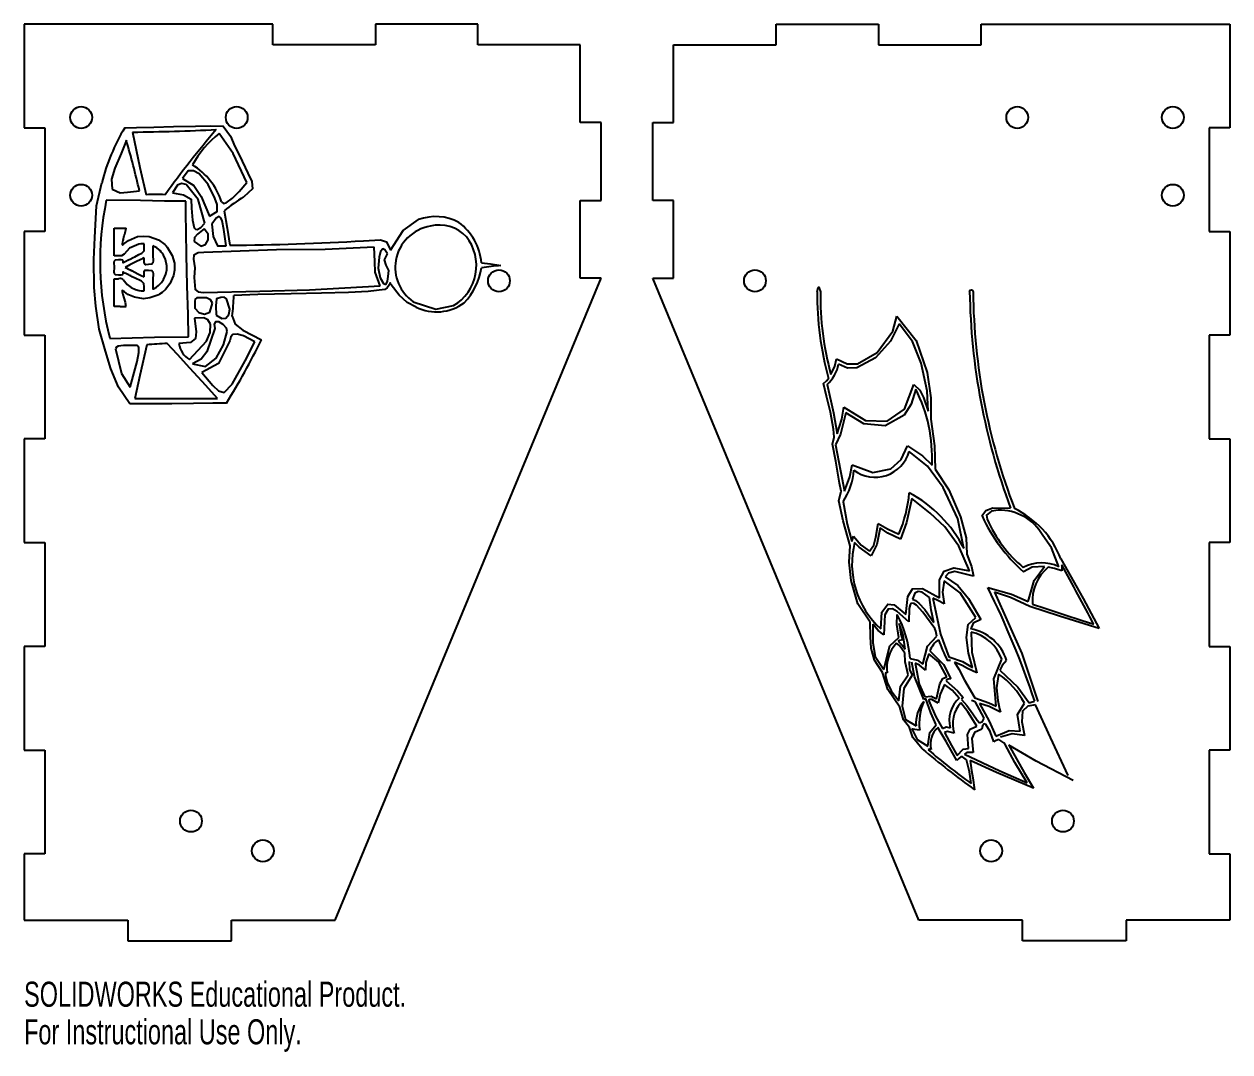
# Model space of a CAD drawing. Header units: millimetres. Extents: x -42 to 634, y 65 to 264.
# Drawn here: x -42.3 to 190.2, y 65.4 to 263.6 of the extents above; entities that cross this region are included whole.
import ezdxf

# ---------------------------------------------------------------- set-up
doc = ezdxf.new("R2010")
doc.units = ezdxf.units.MM
doc.styles.add('SLDTEXTSTYLE0', font='TXT', dxfattribs={"width": 0.7})

msp = doc.modelspace()

# ---------------------------------------------------------------- linework, layer by layer
at = {"color": 7, "linetype": 'Continuous'}
for p, q in [((5.68, 263.63), (-42.32, 263.63)), ((-42.32, 263.63), (-42.32, 243.63)), ((5.68, 259.63), (5.68, 263.63)), ((45.2, 263.63), (25.44, 263.63)), ((25.44, 263.63), (25.44, 259.63)), ((45.2, 259.63), (45.2, 263.63)), ((102.72, 263.63), (122.48, 263.63)), ((102.72, 259.63), (102.72, 263.63)), ((122.48, 263.63), (122.48, 259.63)), ((142.24, 263.63), (190.24, 263.63)), ((142.24, 259.63), (142.24, 263.63)), ((190.24, 263.63), (190.24, 243.63)), ((25.44, 259.63), (5.68, 259.63)), ((64.96, 259.63), (45.2, 259.63)), ((64.96, 244.63), (64.96, 259.63)), ((82.96, 259.63), (102.72, 259.63)), ((82.96, 244.63), (82.96, 259.63)), ((122.48, 259.63), (142.24, 259.63)), ((68.96, 244.63), (64.96, 244.63)), ((68.96, 229.63), (68.96, 244.63)), ((78.96, 244.63), (82.96, 244.63)), ((78.96, 229.63), (78.96, 244.63)), ((-42.32, 243.63), (-38.32, 243.63)), ((-38.32, 243.63), (-38.32, 223.63)), ((186.24, 243.63), (186.24, 223.63)), ((190.24, 243.63), (186.24, 243.63)), ((64.96, 214.63), (64.96, 229.63)), ((64.96, 229.63), (68.96, 229.63)), ((82.96, 229.63), (78.96, 229.63)), ((82.96, 214.63), (82.96, 229.63)), ((-38.32, 223.63), (-42.32, 223.63)), ((-42.32, 223.63), (-42.32, 203.63)), ((-24.97, 221.6), (-24.97, 224.27)), ((-24.97, 224.27), (-23.79, 224.27)), ((186.24, 223.63), (190.24, 223.63)), ((190.24, 223.63), (190.24, 203.63)), ((-24.97, 218.93), (-24.97, 221.6)), ((-19.14, 221.27), (-19.38, 221.27)), ((-19.14, 220.49), (-19.14, 221.27)), ((-24.12, 218.93), (-24.97, 218.93)), ((-24.97, 211.84), (-24.97, 214.51)), ((-24.97, 214.51), (-24.12, 214.51)), ((17.68, 90.83), (68.96, 214.63)), ((68.96, 214.63), (64.96, 214.63)), ((78.96, 214.63), (82.96, 214.63)), ((130.24, 90.83), (78.96, 214.63)), ((-24.97, 209.17), (-24.97, 211.84)), ((-19.38, 212.18), (-19.14, 212.18)), ((-19.14, 212.18), (-19.14, 212.95)), ((-23.79, 209.17), (-24.97, 209.17)), ((-42.32, 203.63), (-38.32, 203.63)), ((-38.32, 203.63), (-38.32, 183.63)), ((186.24, 203.63), (186.24, 183.63)), ((190.24, 203.63), (186.24, 203.63)), ((-38.32, 183.63), (-42.32, 183.63)), ((-42.32, 183.63), (-42.32, 163.63)), ((186.24, 183.63), (190.24, 183.63)), ((190.24, 183.63), (190.24, 163.63)), ((-42.32, 163.63), (-38.32, 163.63)), ((-38.32, 163.63), (-38.32, 143.63)), ((186.24, 163.63), (186.24, 143.63)), ((190.24, 163.63), (186.24, 163.63)), ((-38.32, 143.63), (-42.32, 143.63)), ((-42.32, 143.63), (-42.32, 123.63)), ((186.24, 143.63), (190.24, 143.63)), ((190.24, 143.63), (190.24, 123.63)), ((-42.32, 123.63), (-38.32, 123.63)), ((-38.32, 123.63), (-38.32, 103.63)), ((186.24, 123.63), (186.24, 103.63)), ((190.24, 123.63), (186.24, 123.63)), ((-38.32, 103.63), (-42.32, 103.63)), ((-42.32, 103.63), (-42.32, 90.83)), ((186.24, 103.63), (190.24, 103.63)), ((190.24, 103.63), (190.24, 90.83)), ((-42.32, 90.83), (-22.32, 90.83)), ((-22.32, 90.83), (-22.32, 86.83)), ((-2.32, 86.83), (-2.32, 90.83)), ((-2.32, 90.83), (17.68, 90.83)), ((150.24, 90.83), (130.24, 90.83)), ((150.24, 86.83), (150.24, 90.83)), ((170.24, 90.83), (170.24, 86.83)), ((190.24, 90.83), (170.24, 90.83)), ((-22.32, 86.83), (-2.32, 86.83)), ((170.24, 86.83), (150.24, 86.83))]:
    msp.add_line(p, q, dxfattribs=at)
at = {"color": 7, "linetype": 'Continuous', "flags": 128}
for points in [[(-22.9, 243.63), (-20.62, 243.68), (-17.27, 243.77), (-13.48, 243.87), (-9.28, 243.98), (-6.36, 244.04)], [(-21.4, 242.79), (-20.02, 235.98), (-18.75, 230.73)], [(-6.36, 244.04), (-3.91, 243.94), (-2.48, 242.01), (-1.66, 240.02), (-0.77, 238.28)], [(0.67, 233.09), (-2, 238.68), (-4.68, 242.56)], [(-22.6, 241.24), (-23.6, 238.71), (-24.85, 235.88), (-25.47, 233.71), (-25.33, 231.83)], [(-0.77, 238.28), (0.82, 234.9), (1.62, 233.3), (1.76, 231.85), (0.03, 230.32)], [(-6.82, 232.73), (-8.54, 234.74), (-9.65, 235.34), (-10.7, 235.33), (-11.78, 233.86)], [(-28.7, 222.48), (-28.33, 228.6), (-27.33, 233.01)], [(-11.05, 232.68), (-11.93, 232.87), (-12.76, 232.55), (-13.7, 231.08)], [(-11.78, 233.86), (-9.6, 232.51), (-8.17, 230.39), (-6.54, 226.61)], [(-7.49, 225.25), (-8.72, 229.81), (-11.05, 232.68)], [(-6.54, 226.61), (-5.09, 227.51), (-5.06, 228.84), (-5.5, 230.06), (-6.82, 232.73)], [(-4.22, 229.35), (-3.87, 229.04), (-3.32, 229.16), (-2.13, 230.05), (-0.85, 231.36), (0.67, 233.09)], [(-25.33, 231.83), (-23.8, 231.08), (-22.37, 231.23), (-20.07, 231.48)], [(-13.7, 231.08), (-11.55, 230.72), (-10.1, 229.84), (-10.06, 228.16)], [(-11.14, 229.5), (-15.21, 229.48), (-19.85, 229.59), (-26.47, 229.69)], [(-10.61, 203.34), (-10.7, 207.6), (-10.84, 213.16), (-10.99, 219.12), (-11.09, 223.49), (-11.14, 227.09), (-11.14, 229.5)], [(-10.06, 228.16), (-9.87, 225.84), (-9.53, 224.37), (-9.29, 224.08), (-8.95, 224.01), (-8.25, 224.42), (-7.49, 225.25)], [(-3.32, 220.9), (-3.79, 224.05), (-4.12, 225.7), (-4.37, 226.25), (-4.7, 226.5), (-5.3, 226.22), (-6.13, 225.06)], [(-3.71, 227.64), (-3.18, 224.31), (-2.66, 221.01)], [(28.34, 220.05), (30.8, 223.84), (33.77, 225.93)], [(-23.79, 224.27), (-22.7, 224.27), (-22.62, 224.27), (-22.61, 224.27), (-22.61, 224.27), (-22.61, 224.27), (-22.61, 224.27), (-22.61, 224.27)], [(-9.5, 221.73), (-8.23, 220.79), (-7.35, 221.13), (-6.8, 222.01), (-6.82, 223.12), (-7.62, 224.14)], [(-7.62, 224.14), (-8.9, 223.09), (-9.43, 222.51), (-9.5, 221.73)], [(-6.13, 225.06), (-5.87, 222.64), (-5.01, 220.84), (-3.32, 220.9)], [(-28.82, 212.83), (-28.87, 218.23), (-28.7, 222.48)], [(-23.33, 221.67), (-23.42, 221.27), (-23.41, 221.11), (-23.39, 221.09), (-23.36, 221.07), (-23.26, 221.1), (-23.14, 221.17), (-22.86, 221.37), (-22.17, 221.88), (-20.45, 222.65)], [(-23.24, 222), (-23.29, 221.78), (-23.33, 221.67)], [(-20.17, 221.19), (-21.97, 220.4), (-23.05, 219.29)], [(-20.45, 222.65), (-19.2, 222.76), (-18.21, 222.66)], [(-19.38, 221.27), (-19.83, 221.24), (-20.17, 221.19)], [(-18.21, 222.66), (-16.42, 222.01), (-15.2, 221.14)], [(-15.2, 221.14), (-14.93, 220.87), (-14.72, 220.64)], [(23.14, 221.85), (26.39, 222.04), (27.56, 221.62), (28.34, 220.05)], [(-23.05, 219.29), (-23.56, 218.92), (-24.12, 218.93)], [(-21.89, 218.32), (-21.3, 218.62), (-20.98, 218.78)], [(-20.98, 218.78), (-20.2, 219.18), (-19.61, 219.47)], [(-19.61, 219.47), (-19.14, 219.9), (-19.14, 220.49)], [(-17.49, 219.07), (-17.44, 217.97), (-17.47, 217.6), (-17.66, 217.36), (-18.32, 217.25)], [(-16.35, 220.18), (-16.75, 220.48), (-17.09, 220.7)], [(-16.28, 220.12), (-16.33, 220.16), (-16.35, 220.18)], [(-15.86, 219.68), (-16.1, 219.95), (-16.28, 220.12)], [(-15.43, 219.1), (-15.66, 219.44), (-15.86, 219.68)], [(-14.78, 217.02), (-15.02, 218.23), (-15.43, 219.1)], [(-14.72, 220.64), (-13.73, 219), (-13.33, 217.54)], [(-7.66, 219.6), (-8.76, 219.51), (-9.61, 219.1), (-9.63, 218.3)], [(25.22, 220.64), (15.78, 220.16), (6.36, 220.1), (-7.66, 219.6)], [(26.37, 213.14), (25.41, 215.78), (25.32, 217.82), (25.22, 220.64)], [(27.77, 219.35), (27.28, 220.1), (26.88, 220.29), (26.43, 219.77), (26.14, 218.69), (25.96, 216.56)], [(27.92, 214.93), (28.02, 216.09), (27.51, 217.14), (27.17, 218.2), (27.77, 219.35)], [(-24.1, 215.23), (-24.71, 215.26), (-24.91, 215.46), (-24.96, 215.79), (-24.91, 216.72)], [(-24.91, 216.72), (-24.95, 217.69), (-24.9, 217.97), (-24.71, 218.14), (-24.1, 218.22)], [(-24.1, 218.22), (-23.64, 218.24), (-23.35, 218.17), (-23.29, 217.91)], [(-23.29, 217.91), (-23.3, 217.72), (-23.29, 217.67), (-23.27, 217.64), (-23.22, 217.65), (-23.07, 217.72)], [(-23.07, 217.72), (-22.85, 217.83), (-22.71, 217.9)], [(-22.71, 217.9), (-22.52, 218), (-22.33, 218.1)], [(-22.33, 218.1), (-22.07, 218.23), (-21.89, 218.32)], [(-19.81, 218.23), (-20.74, 217.76), (-21.64, 217.31)], [(-19.14, 217.91), (-19.14, 218.52), (-19.14, 218.57), (-19.14, 218.57), (-19.14, 218.57), (-19.14, 218.57), (-19.14, 218.57)], [(-18.32, 217.25), (-18.86, 217.23), (-19.06, 217.31), (-19.13, 217.55), (-19.14, 217.91)], [(-14.79, 216.25), (-14.77, 216.68), (-14.78, 217.02)], [(-13.33, 217.54), (-13.3, 216.19), (-13.49, 215.13)], [(-9.63, 218.3), (-9.36, 216.63), (-9.5, 214.78), (-9.3, 212.43), (-8.74, 211.98), (-7.75, 211.9)], [(25.96, 216.56), (26.36, 214.72), (27.03, 213.62), (27.29, 213.46), (27.53, 213.5), (27.8, 214.03), (27.92, 214.93)], [(45.9, 217.61), (47.64, 217.4), (49.63, 217.09)], [(-23.29, 215.53), (-23.33, 215.27), (-23.66, 215.19), (-24.1, 215.23)], [(-23.06, 215.72), (-23.21, 215.8), (-23.27, 215.8), (-23.29, 215.78), (-23.29, 215.72), (-23.29, 215.53)], [(-23.2, 214.39), (-22.42, 213.42), (-21.64, 212.82)], [(-22.7, 215.54), (-22.88, 215.63), (-23.06, 215.72)], [(-22.32, 215.35), (-22.56, 215.47), (-22.7, 215.54)], [(-21.92, 215.14), (-22.13, 215.25), (-22.32, 215.35)], [(-21.46, 214.91), (-21.75, 215.06), (-21.92, 215.14)], [(-21.56, 216.09), (-20.39, 215.5), (-19.73, 215.17)], [(-21, 214.67), (-21.23, 214.79), (-21.46, 214.91)], [(-19.14, 212.95), (-19.25, 213.63), (-19.66, 214.05), (-21, 214.67)], [(-19.14, 215.54), (-19.14, 215.97), (-19.02, 216.16), (-18.32, 216.2)], [(-18.32, 216.2), (-17.66, 216.13), (-17.46, 215.86), (-17.42, 215.44), (-17.49, 214.38)], [(-17.49, 214.38), (-17.49, 212.7), (-17.49, 212.56), (-17.49, 212.55), (-17.49, 212.55), (-17.49, 212.55), (-17.49, 212.55), (-17.49, 212.55)], [(-16.39, 213.23), (-15.8, 213.83), (-15.42, 214.36)], [(-15.42, 214.36), (-14.97, 215.38), (-14.79, 216.25)], [(-13.49, 215.13), (-14.2, 213.52), (-15.05, 212.45)], [(-27.84, 204.78), (-28.47, 209.22), (-28.82, 212.83)], [(-22.29, 211.49), (-22.94, 211.98), (-23.38, 212.27), (-23.41, 212.25), (-23.42, 212.2), (-23.39, 211.99)], [(-23.39, 211.99), (-23.25, 211.51), (-23.06, 210.82)], [(-21.64, 212.82), (-20.83, 212.44), (-20.15, 212.25)], [(-20.15, 212.25), (-19.73, 212.2), (-19.38, 212.18)], [(-17.38, 212.6), (-16.81, 212.92), (-16.39, 213.23)], [(-15.05, 212.45), (-15.68, 211.9), (-16.22, 211.55)], [(-7.75, 211.9), (3.13, 212.12), (12.72, 212.38), (26.37, 213.14)], [(24.03, 212.07), (20.25, 211.87), (15.03, 211.73), (9.22, 211.61), (2.79, 211.47), (-1.85, 211.29)], [(28.36, 213.65), (27.71, 212.79), (27.27, 212.45), (24.03, 212.07)], [(33.29, 209.07), (31.59, 209.95), (30.05, 211.36), (28.46, 213.37), (28.3, 213.62), (28.27, 213.69), (28.26, 213.72), (28.26, 213.73), (28.26, 213.74), (28.27, 213.74), (28.27, 213.73), (28.31, 213.7), (28.36, 213.65)], [(110.62, 212.06), (110.82, 212.83), (110.9, 212.9), (110.99, 212.89), (111.29, 212.03)], [(140.05, 212.07), (140.17, 212.33), (140.4, 212.39), (140.63, 212.28), (140.72, 212)], [(-23.06, 210.82), (-22.84, 210), (-22.76, 209.72)], [(-19.31, 210.68), (-21.02, 210.94), (-22.29, 211.49)], [(-16.55, 211.36), (-18.07, 210.82), (-19.31, 210.68)], [(-16.22, 211.55), (-16.41, 211.43), (-16.55, 211.36)], [(-6.01, 209.84), (-6.34, 210.48), (-7.15, 210.87), (-8.99, 210.85), (-9.34, 210.6), (-9.41, 210.22)], [(-9.41, 210.22), (-9.41, 208.87), (-8.64, 208.01), (-7.53, 207.72), (-6.51, 208.11), (-6.01, 209.84)], [(-4.37, 210.93), (-5.24, 210.66), (-5.35, 209.27), (-5.26, 207.47)], [(-5.26, 207.47), (-4.19, 206.84), (-3.4, 206.93), (-2.86, 207.63), (-2.66, 208.68), (-3.26, 210.66), (-3.75, 210.96), (-4.37, 210.93)], [(32.72, 210.09), (37.12, 208.68), (40.52, 209.34)], [(-2.16, 207.29), (-1.6, 205.74), (-0.15, 204.63), (3.46, 202.77)], [(114.37, 199.11), (116.4, 198.09), (118.44, 198.1), (122.21, 200.33), (125.21, 204.44), (126.01, 207.29)], [(126.01, 207.29), (129.72, 202.59), (131.83, 196.45), (132.54, 191.58), (132.56, 187.44)], [(-21.94, 190.43), (-24.11, 193.6), (-25.59, 197.13), (-26.63, 200.54), (-27.84, 204.78)], [(-9.47, 206.93), (-9.14, 204.27), (-9.26, 202.99), (-10.22, 202.22), (-12.48, 202.03)], [(-10.41, 198.92), (-7.15, 202.48), (-6.45, 204.16), (-6.4, 205.75)], [(-5.52, 204.9), (-7.08, 200.42), (-8.19, 199.01), (-9.83, 198.09)], [(-6.4, 205.75), (-6.88, 206.58), (-7.66, 206.96), (-9.47, 206.93)], [(-3.15, 204.37), (-3.3, 205), (-3.95, 205.72), (-4.76, 206.22), (-5.43, 206.21), (-5.63, 205.78), (-5.52, 204.9)], [(126.45, 205.84), (124.81, 202.49), (121.88, 199.24), (118.32, 197.36), (116.5, 197.31), (114.77, 198.07)], [(132.06, 188.98), (131.83, 192.89), (130.73, 198.24), (129.04, 202.45), (126.45, 205.84)], [(-25.79, 203.03), (-17.15, 203.27), (-10.61, 203.34)], [(-9.83, 198.09), (-7.31, 197.63), (-5.28, 199.19), (-3.84, 201.76), (-3.15, 204.37)], [(-2.65, 202.55), (-4.85, 198.15), (-8.06, 196.42)], [(2.18, 202.33), (0.01, 203.5), (-1.24, 203.86), (-2.04, 203.74), (-2.46, 203.32), (-2.65, 202.55)], [(-2.18, 194.18), (0.35, 198.68), (2.18, 202.33)], [(-21.15, 201.66), (-23.14, 201.65), (-24.16, 201.55), (-24.52, 201.35), (-24.72, 201)], [(-24.72, 201), (-23.54, 196.28), (-21.86, 193.61)], [(-21.86, 193.61), (-20.54, 198.56), (-20.18, 200.3), (-20.19, 201.25), (-20.5, 201.67), (-21.15, 201.66)], [(-18.67, 201.77), (-20.02, 195.85), (-20.94, 191.46)], [(-5, 191.4), (-7.27, 193.93), (-10.34, 197.27), (-12.74, 199.89), (-14.7, 202.03)], [(113.3, 196.04), (114.04, 197.64), (114.37, 199.11)], [(-8.06, 196.42), (-5.93, 193.96), (-4.83, 192.91), (-3.71, 192.61), (-2.18, 194.18)], [(111.89, 194.31), (112.42, 194.85), (112.81, 195.29)], [(113.58, 182.62), (113.9, 183.96), (113.82, 185.5), (113.21, 188.82), (112.47, 191.85), (111.89, 194.31)], [(112.54, 194.12), (113.82, 188.69), (114.47, 184.64)], [(115.81, 189.78), (119.96, 187.2), (124.11, 187.06), (127.48, 189.36), (129.29, 194.11)], [(129.67, 193.24), (128.76, 190.33), (127.39, 188.23), (123.73, 186.19), (119.67, 186.52), (116.15, 188.66)], [(129.29, 194.11), (130.47, 193.04), (131.14, 191.6), (132.06, 188.98)], [(-20.94, 191.46), (-16.91, 191.45), (-12.11, 191.42), (-5, 191.4)], [(-3.26, 190.56), (-5.95, 190.5), (-9.67, 190.45), (-13.82, 190.41), (-18.46, 190.39), (-21.94, 190.43)], [(116.15, 188.66), (115.14, 184.53), (114.2, 182.47)], [(114.47, 184.64), (115.41, 187.46), (115.81, 189.78)], [(132.56, 187.44), (133.27, 182.3), (133.39, 177.79)], [(114.95, 175.13), (114.21, 179.33), (113.58, 182.62)], [(114.2, 182.47), (115.12, 177.46), (115.89, 173.55)], [(117.39, 178.63), (121.37, 177.13), (124.82, 177.85), (126.85, 179.65), (128.06, 182.27)], [(128.06, 182.27), (130.98, 180.38), (132.8, 178.57)], [(138.96, 162.48), (137.78, 168.25), (134.97, 174.26), (131.92, 178.35), (128.38, 181.22)], [(115.89, 173.55), (116.91, 176.31), (117.39, 178.63)], [(133.39, 177.79), (136.05, 173.8), (138.31, 168.58), (139.38, 164.57), (139.5, 161.41)], [(114.83, 171.72), (115.29, 173.55), (114.95, 175.13)], [(128.88, 172.16), (127.85, 167.49), (126.72, 164.3)], [(140, 158.21), (137.98, 162.95), (135.24, 166.66), (132.41, 169.32), (128.88, 172.16)], [(117.01, 163.02), (115.66, 167.86), (114.83, 171.72)], [(115.63, 171.52), (116.41, 167.18), (117.31, 163.86)], [(142.43, 168.79), (143.15, 169.85), (144.5, 170.35), (147.94, 170.3)], [(145.52, 169.89), (144.26, 169.67), (143.29, 168.94), (143.45, 168.15)], [(120.75, 161.97), (121.55, 163.12), (121.94, 164.68), (122.42, 167.32)], [(122.81, 166.48), (122.15, 163.26), (121.06, 161.1)], [(122.42, 167.32), (124.18, 166.29), (126.38, 165.29)], [(126.72, 164.3), (124.26, 165.48), (122.81, 166.48)], [(120.85, 148.27), (118.51, 151.84), (117.18, 156.31), (116.81, 159.87), (117.01, 163.02)], [(117.31, 163.86), (117.43, 164.26), (117.66, 164.88)], [(117.66, 164.88), (119.14, 163.17), (120.75, 161.97)], [(121.06, 161.1), (118.76, 162.74), (117.86, 163.66)], [(157.26, 158.99), (155.83, 162.65), (154.14, 165.04)], [(139.5, 161.41), (140.38, 159.05), (140.77, 157.17)], [(157.65, 160.51), (161.92, 152.89), (165.06, 147.05)], [(134.24, 152.99), (134.26, 156.45), (135.11, 158.1), (137.03, 158.8), (140, 158.21)], [(154.47, 159), (152.09, 158.88), (150.42, 158.01)], [(151.36, 152.27), (152.48, 156.36), (154.47, 159)], [(157.86, 158.19), (156.39, 158.64), (155.21, 158.87)], [(157.82, 159.34), (157.84, 158.72), (157.86, 158.19)], [(135.14, 156.26), (134.83, 154.06), (135.11, 151.81)], [(141.24, 149.22), (138.22, 153.98), (135.14, 156.26)], [(140.77, 157.17), (137.18, 158.06), (135.97, 157.75), (135.3, 157.05)], [(135.3, 157.05), (137.8, 155.34), (139.85, 152.83), (142.23, 148.81)], [(127.73, 149.76), (128.14, 153.23), (129.04, 154.7), (130.98, 154.79), (134.24, 152.99)], [(132.3, 153.08), (130.91, 154.1), (130.13, 154.19), (129.47, 153.88), (129, 152.71)], [(143.57, 154.97), (148.12, 153.7), (151.36, 152.27)], [(151.63, 151.31), (147.9, 153.02), (144.83, 154.05)], [(144.83, 154.05), (150.12, 142.28), (153.23, 133.01)], [(122.93, 146.99), (123.14, 150.2), (124.27, 151.75), (125.5, 151.62), (127.73, 149.76)], [(128.83, 151.93), (128.55, 151.61), (128.39, 150.94), (128.3, 148.33)], [(133.35, 147.05), (131.02, 150.23), (129.79, 151.57), (129.26, 151.91), (128.83, 151.93)], [(129, 152.71), (129.63, 152.45), (130.22, 151.99), (131.39, 150.76), (133.16, 148.2)], [(133.16, 148.2), (132.62, 150.68), (132.3, 153.08)], [(135.11, 151.81), (133.9, 152.49), (132.93, 152.91)], [(132.93, 152.91), (134.41, 146), (136.01, 141.59)], [(165.06, 147.05), (157.36, 149.42), (151.63, 151.31)], [(152.17, 151.78), (154.55, 150.97), (158.44, 149.71), (161.57, 148.7), (163.97, 147.91)], [(128.3, 148.33), (126.08, 150.36), (125.14, 150.84), (124.36, 150.8), (123.67, 149.69), (123.5, 145.84)], [(126.4, 145.36), (126, 147.82), (126.1, 149.77)], [(140.57, 139.54), (139.86, 142.34), (139.45, 145.33), (139.77, 147.85), (141.24, 149.22)], [(123.24, 138.57), (121.68, 140.94), (121.06, 143.27), (120.92, 145.46), (120.85, 148.27)], [(123.5, 145.84), (122.41, 146.67), (121.35, 147.9)], [(121.35, 147.9), (121.36, 144.32), (121.81, 141.67), (123.53, 139.17)], [(127.63, 143.09), (127.21, 145.81), (126.47, 148.02)], [(126.47, 148.02), (126.79, 145.96), (127.09, 144.89)], [(133.75, 145.62), (133.5, 146.54), (133.35, 147.05)], [(142.23, 148.81), (140.74, 148.08), (140.26, 147.01)], [(123.53, 139.17), (124.67, 143.72), (126.4, 145.36)], [(127.56, 142.34), (126.52, 143.79), (125.94, 144.22)], [(127.09, 144.89), (126.55, 144.79), (126.26, 144.65)], [(126.26, 144.65), (127.04, 143.88), (127.63, 143.09)], [(131.02, 140.17), (131.91, 143.64), (133.75, 145.62)], [(140.37, 146.39), (140.47, 142.54), (141.41, 138.54)], [(128.16, 138.16), (127.59, 140.65), (127.56, 142.34)], [(132.17, 142.19), (131.6, 140.53), (131.55, 139.05)], [(135.63, 137.75), (134.11, 140.55), (132.17, 142.19)], [(132.39, 142.77), (134.99, 140.1), (136.42, 137.34)], [(128.37, 140.69), (128.45, 139.18), (128.96, 138.08)], [(128.58, 141.3), (130, 140.94), (131.02, 140.17)], [(131.22, 133.38), (129.39, 137.82), (128.93, 140.57)], [(131.55, 139.05), (130.35, 139.97), (129.53, 140.38)], [(129.53, 140.38), (130.3, 136.36), (131.4, 133.91)], [(136.38, 140.88), (136.03, 140.91), (135.72, 140.9)], [(136.01, 141.59), (138.65, 140.69), (140.57, 139.54)], [(141.41, 138.54), (139.66, 139.36), (138.63, 139.94), (137.16, 140.61)], [(137.16, 140.61), (137.97, 139.21), (139.05, 137.13), (141.04, 133.69)], [(145.17, 132.09), (144.71, 137.35), (146.23, 141.16)], [(147.18, 140.93), (146.33, 139.94), (145.88, 139.02)], [(126.56, 131.91), (124.29, 135.29), (123.24, 138.57)], [(124.16, 138.51), (123.97, 138.53), (123.85, 138.44), (123.8, 138), (124.16, 136.69), (124.92, 135.08), (126.41, 133.1)], [(126.41, 133.1), (126.74, 135.94), (128.16, 138.16)], [(128.96, 138.08), (127.37, 135.47), (127.03, 132.08)], [(133.63, 133.52), (134.29, 136.43), (134.88, 137.42), (135.63, 137.75)], [(136.42, 137.34), (135.9, 137.3), (135.65, 137.19), (135.51, 136.97)], [(145.64, 138.29), (145.25, 135.63), (145.48, 133.17), (145.83, 131.56), (145.97, 130.91)], [(145.88, 139.02), (149.32, 135.76), (151.5, 132.75)], [(135.2, 136.3), (134.34, 134.41), (134.01, 132.65)], [(138, 133.62), (136.67, 135.19), (135.2, 136.3)], [(135.51, 136.97), (137.73, 135.08), (138.79, 133.76)], [(131.4, 133.91), (132.64, 134.05), (133.63, 133.52)], [(133.6, 128.5), (132.56, 130.81), (131.63, 133.5)], [(134.01, 132.65), (132.77, 133.39), (132.36, 133.4), (132.12, 133.27)], [(132.12, 133.27), (133.51, 130.06), (134.82, 127.8)], [(141.44, 128.25), (139.68, 131), (138.32, 132.74)], [(138.79, 133.76), (138.59, 133.56), (138.45, 133.4)], [(138.45, 133.4), (139.53, 132.23), (140.67, 130.62), (141.51, 129.4), (141.95, 128.88)], [(141.2, 132.87), (140.77, 133.09), (140.43, 133.16)], [(141.04, 133.69), (143.73, 132.76), (145.17, 132.09)], [(142.82, 129.8), (141.98, 131.42), (141.2, 132.87)], [(145.97, 130.91), (143.79, 132.02), (141.93, 132.6)], [(141.93, 132.6), (143.82, 129.2), (145.1, 126.32)], [(149.79, 127.29), (149.31, 130.51), (150.61, 132.67)], [(151.5, 132.75), (151.9, 132.86), (152.59, 133.06)], [(128.46, 128), (127.26, 129.48), (126.56, 131.91)], [(127.03, 132.08), (127.69, 129.55), (129.72, 128.28)], [(152.78, 132.35), (151.27, 132.1), (150.27, 131.11), (150.11, 129.1), (150.63, 126.45)], [(159.03, 118.74), (155.66, 126.07), (152.78, 132.35)], [(130.91, 123.84), (129.1, 126.05), (128.46, 128)], [(131.99, 124.41), (132.37, 127.02), (133.6, 128.5)], [(137.6, 121.6), (136.72, 123.08), (135.5, 125.28), (134.58, 126.91), (133.94, 127.99)], [(134.82, 127.8), (135.52, 128.09), (136.28, 127.9)], [(139.86, 123.93), (139.63, 126.66), (140.14, 127.64), (141.44, 128.25)], [(141.95, 128.88), (142.51, 129.11), (142.82, 129.8)], [(143.18, 128.59), (142.88, 128.68), (142.52, 128.3), (142.42, 127.63)], [(144.71, 125.19), (144, 127.18), (143.18, 128.59)], [(130.41, 127.45), (129.51, 127.59), (128.93, 127.73)], [(128.93, 127.73), (129.96, 125.68), (131.99, 124.41)], [(137.05, 126.87), (135.75, 127.21), (135.18, 127.04)], [(135.18, 127.04), (136.52, 124.48), (137.65, 122.6)], [(142.42, 127.63), (140.99, 126.99), (140.47, 125.85), (140.76, 123.19)], [(145.69, 125.64), (145.17, 125.49), (144.71, 125.19)], [(145.1, 126.32), (147.66, 127.43), (149.79, 127.29)], [(146.9, 124.68), (146.64, 125.05), (145.69, 125.64)], [(150.63, 126.45), (148.27, 126.77), (145.97, 126.13)], [(132.61, 123.76), (132.29, 123.78), (132.04, 123.69)], [(137.65, 122.6), (138.77, 123.81), (139.86, 123.93)], [(151.12, 117.33), (148.79, 121.26), (146.9, 124.68)], [(159.99, 117.75), (152.86, 121.5), (147.62, 124.56)], [(147.62, 124.56), (150.59, 119.32), (152.34, 116.31)], [(139.42, 121.77), (138.68, 122.32), (138.32, 122.33), (137.97, 122.03), (137.6, 121.6)], [(140.76, 123.19), (139.52, 123.14), (139.04, 122.85)], [(139.04, 122.85), (145.84, 119.65), (151.12, 117.33)], [(140.34, 117.17), (139.99, 119.4), (139.42, 121.77)], [(152.34, 116.31), (145.2, 119.28), (140.12, 121.63)], [(140.12, 121.63), (140.41, 119.7), (140.66, 118.26), (140.96, 115.97)]]:
    msp.add_lwpolyline(points, dxfattribs=at)
at = {"color": 7, "linetype": 'Continuous'}
for centre in [(-31.32, 245.63), (-1.32, 245.63), (149.24, 245.63), (179.24, 245.63), (-31.32, 230.63), (179.24, 230.63), (49.27, 214.13), (98.65, 214.13), (-10.13, 109.93), (158.05, 109.93), (3.73, 104.19), (144.19, 104.19)]:
    msp.add_circle(centre, 2.1, dxfattribs=at)
for centre, radius, start, end in [((9.65, 223.84), 38.1, 148.697, 166.0742), ((-28.64, 734.02), 491.28, 270.8438, 272.728), ((159.36, 103.57), 215.92, 139.6753, 143.9183), ((7.85, 226.66), 20.24, 128.2241, 150.9745), ((-203.19, 189.29), 187.91, 12.9756, 16.0485), ((-16.7, 225.29), 13.12, 18.0483, 58.5368), ((-16.85, 159.86), 70.9, 88.6202, 91.5407), ((16.33, 203.65), 31.25, 121.4423, 129.8804), ((31.64, 217.85), 59.3, 168.4855, 194.4696), ((37.05, 217.16), 9.36, 61.4183, 110.4847), ((-231.6, 280.56), 216.44, 344.3001, 344.9234), ((37.41, 216.57), 8.2, 99.7156, 169.4205), ((37.77, 217.68), 7.19, 43.4335, 104.0521), ((35.12, 216.66), 10.82, 5.0595, 53.7088), ((-5.73, 711.17), 490.18, 270.3583, 273.3768), ((35.95, 217.06), 8.97, 300.6172, 38.2614), ((22.47, 219.91), 39.98, 178.5865, 181.2002), ((-18.22, 218.9), 2.12, 57.7824, 69.7954), ((-18.19, 209.07), 8.94, 112.6992, 121.1037), ((-14.58, 231.44), 16.87, 240.8033, 245.5626), ((-10.67, 200.9), 19.59, 115.6065, 117.7912), ((37.43, 216.78), 8.18, 170.8953, 234.8131), ((33.12, 218.8), 12.99, 316.7083, 350.4525), ((63.59, 84.59), 133.23, 96.0164, 97.6166), ((-23.78, 213.6), 0.975, 53.5521, 110.6163), ((-12.65, 228.52), 15.11, 242.0507, 244.545), ((-24.46, 215.23), 5.33, 356.1363, 3.2614), ((-18.14, 214.16), 1.73, 292.1038, 296.0411), ((174.49, 211.87), 63.86, 179.8277, 195.0468), ((167.33, 210.95), 56.05, 178.897, 195.4354), ((265.3, 214.1), 125.27, 180.9299, 200.4634), ((260.52, 213.22), 119.81, 180.5838, 201.0445), ((-32.39, 206.79), 10.07, 13.7285, 16.9368), ((-77.52, 215.08), 75.76, 354.1012, 357.1369), ((37.26, 217.09), 8.95, 243.6453, 306.4354), ((-23.25, 223.3), 14.13, 267.8104, 272.5905), ((-126.29, 266.13), 144.39, 328.438, 333.9695), ((-10.6, 107.62), 94.5, 92.487, 94.899), ((-8.06, 202.73), 4.47, 189.0292, 238.3562), ((108.2, 199.18), 6.66, 310.6426, 350.417), ((102.81, 179.83), 30.02, 357.6045, 26.5324), ((121.81, 183.08), 6.83, 233.0588, 344.236), ((105.37, 178.41), 12.36, 326.1081, 356.3105), ((103.44, 175.37), 25.06, 336.2844, 355.1288), ((116.54, 151.03), 25.18, 27.0544, 61.8889), ((145.81, 160.31), 9.58, 29.5722, 91.7142), ((140.96, 154.07), 17.88, 21.0974, 64.3636), ((172.31, 182.57), 32.9, 204.762, 228.287), ((166.79, 178.33), 25.47, 203.5661, 229.9317), ((134.21, 159.53), 16.86, 165.8125, 228.0303), ((153.98, 152), 7.72, 64.8292, 117.629), ((160.43, 152.44), 8.29, 129.0796, 184.5244), ((-195.27, -37.85), 404.42, 27.3434, 29.182), ((-7.39, 80.03), 168.54, 18.3387, 26.4015), ((106.46, 139.42), 22.19, 4.8522, 27.7899), ((138.62, 138.15), 9.01, 18.0023, 79.4602), ((130.89, 139.55), 6.81, 136.6789, 188.7346), ((136.75, 141.11), 4.67, 125.4255, 159.1651), ((176.98, 160.47), 45.66, 199.9187, 205.3755), ((138.58, 138.49), 8.1, 19.1895, 77.2228), ((136.61, 125.3), 15.82, 27.7821, 55.1964), ((136.39, 128.75), 6.69, 140.4498, 184.0536), ((140.47, 128.81), 10.15, 155.5838, 187.7443), ((133.19, 127.22), 6.46, 103.9351, 107.7128), ((141.9, 129.33), 5.79, 132.2326, 194.2582), ((142.83, 128.69), 6.06, 138.0286, 197.5097), ((136.64, 124.82), 4.16, 130.3317, 194.7526), ((271.39, 292.92), 219.83, 230.2767, 233.6049), ((219.99, 227.16), 135.8, 229.635, 234.0894)]:
    msp.add_arc(centre, radius, start, end, dxfattribs=at)

# ---------------------------------------------------------------- texts
at = {"color": 7, "linetype": 'Continuous', "char_height": 4.8336, "attachment_point": 1, "style": 'SLDTEXTSTYLE0'}
for s, insert in [('SOLIDWORKS Educational Product.', (-42.32, 78.96)), ('For Instructional Use Only.', (-42.32, 71.71))]:
    msp.add_mtext(s, dxfattribs=dict(at, insert=insert))

doc.saveas('drawing.dxf')
